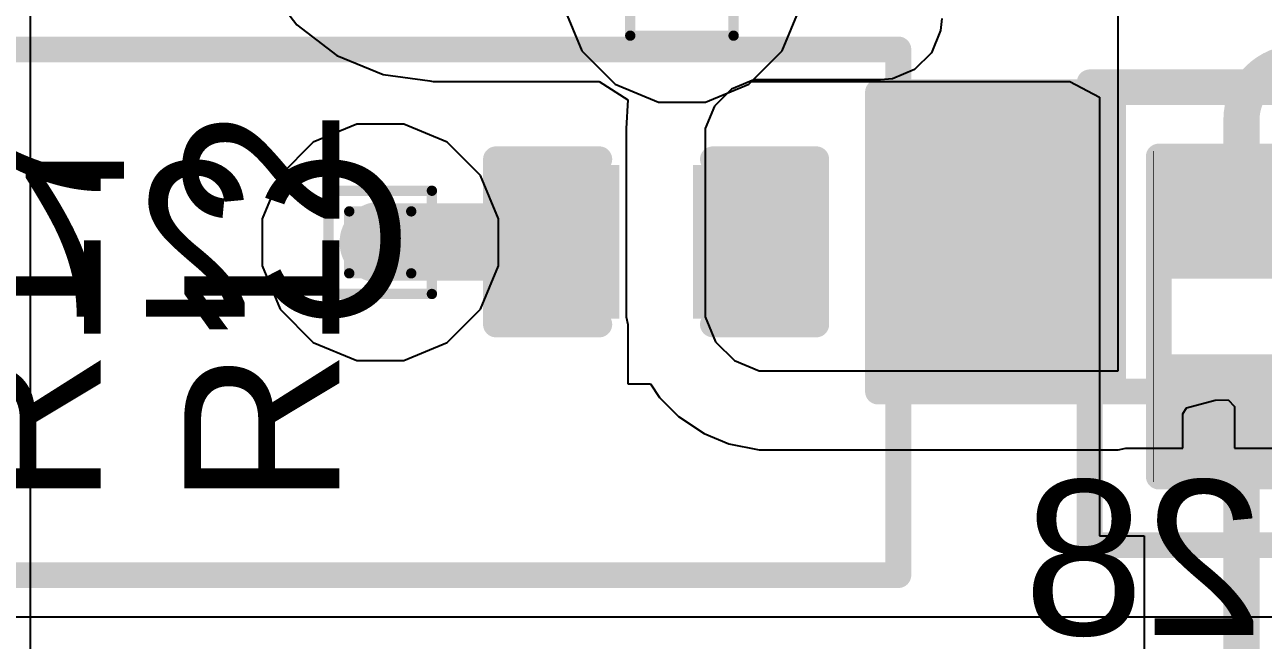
# Model space of a CAD drawing. Header units: inches. Extents: x -12 to 5357, y -8 to 5291.
# Drawn here: x 20.32 to 26.41, y 23.52 to 26.55 of the extents above; entities that cross this region are included whole.
import ezdxf

# ---------------------------------------------------------------- set-up
doc = ezdxf.new("R2010")
doc.units = ezdxf.units.IN
for name, color, linetype in [('Bottom Layer', 5, 'Continuous'), ('Bottom Overlay', 54, 'Continuous'), ('Bottom Paste', 16, 'Continuous'), ('Bottom Solder', 6, 'Continuous'), ('Drill Drawing', 1, 'Continuous'), ('Ground', 16, 'Continuous'), ('Power', 76, 'Continuous'), ('Top Layer', 1, 'Continuous'), ('Top Overlay', 2, 'Continuous'), ('Top Paste', 8, 'Continuous'), ('Top Solder', 216, 'Continuous'), ('Via Holes', 16, 'Continuous')]:
    doc.layers.add(name, color=color, linetype=linetype)
doc.styles.add('Arial', font='', dxfattribs={"height": 0.2})
doc.styles.get('Arial').set_extended_font_data('Arial')

# ---------------------------------------------------------------- blocks, each defined once
blk = doc.blocks.new('R___0805_B_41')
at = {"layer": 'Bottom Layer'}
for points in [[(-1.524, 0.635), (-0.508, 0.635), (-0.508, -0.635), (-1.524, -0.635)], [(0.508, 0.635), (1.524, 0.635), (1.524, -0.635), (0.508, -0.635)]]:
    blk.add_hatch(color=5, dxfattribs=at).paths.add_polyline_path(points)
at = {"layer": 'Bottom Paste'}
for points in [[(-1.524, 0.635), (-0.508, 0.635), (-0.508, -0.635), (-1.524, -0.635)], [(0.508, 0.635), (1.524, 0.635), (1.524, -0.635), (0.508, -0.635)]]:
    blk.add_hatch(color=16, dxfattribs=at).paths.add_polyline_path(points)
at = {"layer": 'Bottom Solder'}
for points in [[(-1.6256, 0.7366), (-0.4064, 0.7366), (-0.4064, -0.7366), (-1.6256, -0.7366)], [(0.4064, 0.7366), (1.6256, 0.7366), (1.6256, -0.7366), (0.4064, -0.7366)]]:
    blk.add_hatch(color=6, dxfattribs=at).paths.add_polyline_path(points)
at = {"layer": 'Bottom Overlay'}
for points in [[(-1.6256, 0.7366, 0.127, 0.127, 0), (-1.6256, -0.7366, 0.127, 0.127, 0)], [(1.6256, 0.7366, 0.127, 0.127, 0), (-1.6256, 0.7366, 0.127, 0.127, 0)], [(1.6256, 0.7366, 0.127, 0.127, 0), (1.6256, -0.7366, 0.127, 0.127, 0)], [(1.6256, -0.7366, 0.127, 0.127, 0), (-1.6256, -0.7366, 0.127, 0.127, 0)]]:
    blk.add_lwpolyline(points, format="xyseb", dxfattribs=at)
for points in [[(-1.65735, 0.7366, 0.0635, 0.0635, 1), (-1.59385, 0.7366, 0.0635, 0.0635, 1)], [(-1.65735, 0.7366, 0.0635, 0.0635, 1), (-1.59385, 0.7366, 0.0635, 0.0635, 1)], [(1.59385, 0.7366, 0.0635, 0.0635, 1), (1.65735, 0.7366, 0.0635, 0.0635, 1)], [(1.59385, 0.7366, 0.0635, 0.0635, 1), (1.65735, 0.7366, 0.0635, 0.0635, 1)], [(-1.65735, -0.7366, 0.0635, 0.0635, 1), (-1.59385, -0.7366, 0.0635, 0.0635, 1)], [(-1.65735, -0.7366, 0.0635, 0.0635, 1), (-1.59385, -0.7366, 0.0635, 0.0635, 1)], [(1.59385, -0.7366, 0.0635, 0.0635, 1), (1.65735, -0.7366, 0.0635, 0.0635, 1)], [(1.59385, -0.7366, 0.0635, 0.0635, 1), (1.65735, -0.7366, 0.0635, 0.0635, 1)]]:
    blk.add_lwpolyline(points, format="xyseb", close=True, dxfattribs=at)
blk = doc.blocks.new('R___0402_48')
at = {"layer": 'Top Layer'}
for points in [[(-0.6985, -0.3175), (-0.6985, 0.3174999999999999), (-0.2413000000000001, 0.3175), (-0.2412999999999999, -0.3174999999999999)], [(0.2413000000000001, -0.3175), (0.2412999999999999, 0.3174999999999999), (0.6985, 0.3175), (0.6985, -0.3174999999999999)]]:
    blk.add_hatch(color=1, dxfattribs=at).paths.add_polyline_path(points)
at = {"layer": 'Top Paste'}
for points in [[(-0.6985, -0.3175), (-0.6985, 0.3174999999999999), (-0.2413000000000001, 0.3175), (-0.2412999999999999, -0.3174999999999999)], [(0.2413000000000001, -0.3175), (0.2412999999999999, 0.3174999999999999), (0.6985, 0.3175), (0.6985, -0.3174999999999999)]]:
    blk.add_hatch(color=8, dxfattribs=at).paths.add_polyline_path(points)
at = {"layer": 'Top Solder'}
for points in [[(-0.75350116, -0.3725011600000001), (-0.75350116, 0.3725011599999999), (-0.18629884, 0.3725011600000001), (-0.1862988399999999, -0.3725011599999999)], [(0.18629884, -0.3725011600000001), (0.1862988399999999, 0.3725011599999999), (0.75350116, 0.3725011600000001), (0.75350116, -0.3725011599999999)]]:
    blk.add_hatch(color=216, dxfattribs=at).paths.add_polyline_path(points)
at = {"layer": 'Top Overlay'}
for points in [[(0.7874, 0.4064, 0.127, 0.127, 0), (-0.7874, 0.4064, 0.127, 0.127, 0)], [(-0.7874, -0.4064, 0.127, 0.127, 0), (-0.7874, 0.4064, 0.127, 0.127, 0)], [(0.7874, -0.4064, 0.127, 0.127, 0), (0.7874, 0.4064, 0.127, 0.127, 0)], [(0.7874, -0.4064, 0.127, 0.127, 0), (-0.7874, -0.4064, 0.127, 0.127, 0)], [(0.8128, -0.4318, 0.0032258, 0.0032258, 0), (-0.8128, -0.4318, 0.0032258, 0.0032258, 0)]]:
    blk.add_lwpolyline(points, format="xyseb", dxfattribs=at)
for points in [[(-0.8191499999999999, 0.4064, 0.0635, 0.0635, 1), (-0.7556499999999999, 0.4064, 0.0635, 0.0635, 1)], [(-0.8191499999999999, 0.4064, 0.0635, 0.0635, 1), (-0.7556499999999999, 0.4064, 0.0635, 0.0635, 1)], [(0.7556499999999999, 0.4064, 0.0635, 0.0635, 1), (0.8191499999999999, 0.4064, 0.0635, 0.0635, 1)], [(0.7556499999999999, 0.4064, 0.0635, 0.0635, 1), (0.8191499999999999, 0.4064, 0.0635, 0.0635, 1)], [(-0.8191499999999999, -0.4064, 0.0635, 0.0635, 1), (-0.7556499999999999, -0.4064, 0.0635, 0.0635, 1)], [(-0.8191499999999999, -0.4064, 0.0635, 0.0635, 1), (-0.7556499999999999, -0.4064, 0.0635, 0.0635, 1)], [(0.7556499999999999, -0.4064, 0.0635, 0.0635, 1), (0.8191499999999999, -0.4064, 0.0635, 0.0635, 1)], [(0.7556499999999999, -0.4064, 0.0635, 0.0635, 1), (0.8191499999999999, -0.4064, 0.0635, 0.0635, 1)], [(-0.81360518, -0.4318, 0.0016129, 0.0016129, 1), (-0.8119948199999999, -0.4318, 0.0016129, 0.0016129, 1)], [(0.8119948199999999, -0.4318, 0.0016129, 0.0016129, 1), (0.81360518, -0.4318, 0.0016129, 0.0016129, 1)]]:
    blk.add_lwpolyline(points, format="xyseb", close=True, dxfattribs=at)
blk = doc.blocks.new('C___0402_B_102')
at = {"layer": 'Bottom Layer'}
for points in [[(-0.2413025399999999, 0.3174999999999999), (-0.2413025400000001, -0.3175), (-0.6985025399999999, -0.3174999999999999), (-0.6985025399999999, 0.3175)], [(0.6985, 0.3174999999999999), (0.6985, -0.3175), (0.2412999999999999, -0.3174999999999999), (0.2413000000000001, 0.3175)]]:
    blk.add_hatch(color=5, dxfattribs=at).paths.add_polyline_path(points)
at = {"layer": 'Bottom Paste'}
for points in [[(-0.2413025399999999, 0.3174999999999999), (-0.2413025400000001, -0.3175), (-0.6985025399999999, -0.3174999999999999), (-0.6985025399999999, 0.3175)], [(0.6985, 0.3174999999999999), (0.6985, -0.3175), (0.2412999999999999, -0.3174999999999999), (0.2413000000000001, 0.3175)]]:
    blk.add_hatch(color=16, dxfattribs=at).paths.add_polyline_path(points)
at = {"layer": 'Bottom Solder'}
for points in [[(-0.1813026599999999, 0.3774998799999999), (-0.1813026600000001, -0.3774998800000001), (-0.75850242, -0.3774998799999999), (-0.75850242, 0.3774998800000001)], [(0.7584998799999999, 0.3774998799999999), (0.7584998799999999, -0.3774998800000001), (0.1813001199999999, -0.3774998799999999), (0.1813001200000001, 0.3774998800000001)]]:
    blk.add_hatch(color=6, dxfattribs=at).paths.add_polyline_path(points)
at = {"layer": 'Bottom Overlay'}
for points in [[(-0.7874, 0.4064, 0.127, 0.127, 0), (-0.27940254, 0.40640254, 0.127, 0.127, 0)], [(-0.7874, -0.4064, 0.127, 0.127, 0), (-0.7874, 0.4064, 0.127, 0.127, 0)], [(0.2794, 0.4064, 0.127, 0.127, 0), (0.7874, 0.4064, 0.127, 0.127, 0)], [(0.7874, -0.4064, 0.127, 0.127, 0), (0.7874, 0.4064, 0.127, 0.127, 0)], [(-0.7874, -0.4064, 0.127, 0.127, 0), (-0.27940254, -0.40640254, 0.127, 0.127, 0)], [(0.2794, -0.4064, 0.127, 0.127, 0), (0.7874, -0.4064, 0.127, 0.127, 0)]]:
    blk.add_lwpolyline(points, format="xyseb", dxfattribs=at)
for points in [[(-0.8191499999999999, 0.4064, 0.0635, 0.0635, 1), (-0.7556499999999999, 0.4064, 0.0635, 0.0635, 1)], [(-0.8191499999999999, 0.4064, 0.0635, 0.0635, 1), (-0.7556499999999999, 0.4064, 0.0635, 0.0635, 1)], [(-0.31115254, 0.40640254, 0.0635, 0.0635, 1), (-0.24765254, 0.40640254, 0.0635, 0.0635, 1)], [(0.24765, 0.4064, 0.0635, 0.0635, 1), (0.31115, 0.4064, 0.0635, 0.0635, 1)], [(0.7556499999999999, 0.4064, 0.0635, 0.0635, 1), (0.8191499999999999, 0.4064, 0.0635, 0.0635, 1)], [(0.7556499999999999, 0.4064, 0.0635, 0.0635, 1), (0.8191499999999999, 0.4064, 0.0635, 0.0635, 1)], [(-0.8191499999999999, -0.4064, 0.0635, 0.0635, 1), (-0.7556499999999999, -0.4064, 0.0635, 0.0635, 1)], [(-0.8191499999999999, -0.4064, 0.0635, 0.0635, 1), (-0.7556499999999999, -0.4064, 0.0635, 0.0635, 1)], [(-0.31115254, -0.40640254, 0.0635, 0.0635, 1), (-0.24765254, -0.40640254, 0.0635, 0.0635, 1)], [(0.24765, -0.4064, 0.0635, 0.0635, 1), (0.31115, -0.4064, 0.0635, 0.0635, 1)], [(0.7556499999999999, -0.4064, 0.0635, 0.0635, 1), (0.8191499999999999, -0.4064, 0.0635, 0.0635, 1)], [(0.7556499999999999, -0.4064, 0.0635, 0.0635, 1), (0.8191499999999999, -0.4064, 0.0635, 0.0635, 1)]]:
    blk.add_lwpolyline(points, format="xyseb", close=True, dxfattribs=at)

msp = doc.modelspace()

# ---------------------------------------------------------------- hatches: boundary and pattern name
at = {"layer": 'Bottom Layer'}
h = msp.add_hatch(color=5, dxfattribs=at)
edge = h.paths.add_edge_path()
edge.add_arc((22.0726, 25.4762), 0.1999996, 0, 360)
at = {"layer": 'Ground'}
h = msp.add_hatch(color=16, dxfattribs=at)
edge = h.paths.add_edge_path()
edge.add_arc((22.0726, 25.4762), 0.1999996, 0, 360)
at = {"layer": 'Power'}
h = msp.add_hatch(color=76, dxfattribs=at)
edge = h.paths.add_edge_path()
edge.add_arc((22.0726, 25.4762), 0.1999996, 0, 360)
at = {"layer": 'Top Layer'}
h = msp.add_hatch(color=1, dxfattribs=at)
edge = h.paths.add_edge_path()
edge.add_arc((22.0726, 25.4762), 0.1999996, 0, 360)
at = {"layer": 'Via Holes'}
h = msp.add_hatch(color=7, dxfattribs=at)
edge = h.paths.add_edge_path()
edge.add_arc((22.0726, 25.4762), 0.0999998, 0, 360)

# ---------------------------------------------------------------- linework, layer by layer
at = {"layer": 'Bottom Layer'}
for p, q in [((25.70160722, 24.84363078), (25.70160722, 29.53033718)), ((21.51163592, 26.74308088), (21.66221474, 26.54684556)), ((24.8340499, 26.57704108), (24.82827394, 26.51825024)), ((21.66221474, 26.54684556), (21.85845006, 26.39626674)), ((24.82827394, 26.51825024), (24.78329054, 26.40961444)), ((21.85845006, 26.39626674), (22.08697132, 26.3016111)), ((24.78329054, 26.40961444), (24.70014872, 26.32647262)), ((24.70014872, 26.32647262), (24.59151292, 26.28149429999999)), ((22.08697132, 26.3016111), (22.31585326, 26.27147908)), ((22.31585326, 26.27147908), (22.33220578, 26.26822534)), ((22.33220578, 26.26822534), (23.14948888, 26.26822534)), ((23.14948888, 26.26822534), (23.28955464, 26.17712824)), ((23.90996234, 26.27572342), (23.80010988, 26.23022948)), ((23.96941104, 26.27571326), (23.90996234, 26.27572342)), ((24.53272462, 26.27571834), (23.96941104, 26.27571326)), ((24.59151292, 26.28149429999999), (24.53272208, 26.27571834)), ((24.53272208, 26.27571834), (24.53272462, 26.27571834)), ((23.80010988, 26.23022948), (23.71603588, 26.14615548)), ((23.28955464, 26.17712824), (23.28207942, 26.03626238)), ((23.71603588, 26.14615548), (23.67054702, 26.03630302)), ((23.28207942, 26.03626238), (23.28209212, 25.97678828)), ((23.67054702, 26.03630302), (23.67055718, 25.97685432)), ((23.28209212, 25.97678828), (23.28209212, 25.10918778)), ((23.67055718, 25.97685432), (23.67055718, 25.97685686)), ((23.67055718, 25.97685686), (23.67055718, 25.17512872)), ((23.67055718, 25.17512872), (23.67055718, 25.10918778)), ((23.28209212, 25.10918778), (23.28955718, 25.07165928)), ((23.67055718, 25.10918778), (23.72102444, 24.98734906)), ((23.28955718, 25.07165928), (23.28955718, 24.78013078)), ((23.72102444, 24.98734906), (23.81427546, 24.89409804)), ((23.81427546, 24.89409804), (23.93611418, 24.84363078)), ((23.93611418, 24.84363078), (24.00205512, 24.84363078)), ((24.00205512, 24.84363078), (25.70160722, 24.84363078)), ((24.00205512, 24.84363078), (24.00205512, 24.84363078)), ((23.28955718, 24.78013078), (23.40125876, 24.78013078)), ((23.40125876, 24.78013078), (23.44633868, 24.7126633)), ((23.44633868, 24.7126633), (23.5395897, 24.61941228)), ((26.03780416, 24.66100478), (26.17822298, 24.69904636)), ((26.17822298, 24.69904636), (26.24304378, 24.70129172)), ((26.24304378, 24.70129172), (26.27310722, 24.66891942)), ((26.27310722, 24.66891942), (26.27310722, 24.46263078)), ((23.5395897, 24.61941228), (23.66561688, 24.53520366)), ((26.01910722, 24.6330216), (26.03780416, 24.66100478)), ((26.01910722, 24.46263078), (26.01910722, 24.6330216)), ((23.66561688, 24.53520366), (23.7874556, 24.4847364)), ((23.7874556, 24.4847364), (23.93611418, 24.45516572)), ((23.93611418, 24.45516572), (25.70160722, 24.45516572)), ((25.70160722, 24.45516572), (25.73913572, 24.46263078)), ((25.73913572, 24.46263078), (26.01910722, 24.46263078)), ((26.27310722, 24.46263078), (26.61657872, 24.46263078)), ((28.43871122, 23.63088746), (19.9608313, 23.63088746))]:
    msp.add_line(p, q, dxfattribs=at)
for points in [[(22.0726, 25.4762, 0.3809999999999999, 0.3809999999999999, 0), (22.07381666, 25.47741666, 0.3809999999999999, 0.3809999999999999, 0)], [(22.07381666, 25.47741666, 0.3809999999999999, 0.3809999999999999, 0), (22.95814052, 25.47741666, 0.3809999999999999, 0.3809999999999999, 0)], [(22.95814052, 25.47741666, 0.3809999999999999, 0.3809999999999999, 0), (22.95935464, 25.47863078, 0.3809999999999999, 0.3809999999999999, 0)]]:
    msp.add_lwpolyline(points, format="xyseb", dxfattribs=at)
for points in [[(21.97735, 25.4762, 0.1905, 0.1905, 1), (22.16785, 25.4762, 0.1905, 0.1905, 1)], [(21.97856666, 25.47741666, 0.1905, 0.1905, 1), (22.16906666, 25.47741666, 0.1905, 0.1905, 1)], [(21.97856666, 25.47741666, 0.1905, 0.1905, 1), (22.16906666, 25.47741666, 0.1905, 0.1905, 1)], [(22.86289052, 25.47741666, 0.1905, 0.1905, 1), (23.05339052, 25.47741666, 0.1905, 0.1905, 1)], [(22.86289052, 25.47741666, 0.1905, 0.1905, 1), (23.05339052, 25.47741666, 0.1905, 0.1905, 1)], [(22.86410464, 25.47863078, 0.1905, 0.1905, 1), (23.05460464, 25.47863078, 0.1905, 0.1905, 1)]]:
    msp.add_lwpolyline(points, format="xyseb", close=True, dxfattribs=at)
at = {"layer": 'Drill Drawing'}
for points in [[(23.30225718, 26.4933303, 0.0508, 0.0508, 0), (23.30225718, 27.0013303, 0.0508, 0.0508, 0)], [(23.81025718, 26.4933303, 0.0508, 0.0508, 0), (23.81025718, 27.0013303, 0.0508, 0.0508, 0)], [(23.30225718, 26.4933303, 0.0508, 0.0508, 0), (23.81025718, 26.4933303, 0.0508, 0.0508, 0)], [(21.8186, 25.7302, 0.0508, 0.0508, 0), (22.3266, 25.7302, 0.0508, 0.0508, 0)], [(21.8186, 25.2222, 0.0508, 0.0508, 0), (21.8186, 25.7302, 0.0508, 0.0508, 0)], [(22.3266, 25.2222, 0.0508, 0.0508, 0), (22.3266, 25.7302, 0.0508, 0.0508, 0)], [(21.9202, 25.6286, 0.0508, 0.0508, 0), (22.225, 25.6286, 0.0508, 0.0508, 0)], [(21.9202, 25.3238, 0.0508, 0.0508, 0), (21.9202, 25.6286, 0.0508, 0.0508, 0)], [(22.225, 25.3238, 0.0508, 0.0508, 0), (22.225, 25.6286, 0.0508, 0.0508, 0)], [(21.9202, 25.3238, 0.0508, 0.0508, 0), (22.225, 25.3238, 0.0508, 0.0508, 0)], [(21.8186, 25.2222, 0.0508, 0.0508, 0), (22.3266, 25.2222, 0.0508, 0.0508, 0)]]:
    msp.add_lwpolyline(points, format="xyseb", dxfattribs=at)
for points in [[(23.28955718, 26.4933303, 0.0254, 0.0254, 1), (23.31495718, 26.4933303, 0.0254, 0.0254, 1)], [(23.28955718, 26.4933303, 0.0254, 0.0254, 1), (23.31495718, 26.4933303, 0.0254, 0.0254, 1)], [(23.79755718, 26.4933303, 0.0254, 0.0254, 1), (23.82295718, 26.4933303, 0.0254, 0.0254, 1)], [(23.79755718, 26.4933303, 0.0254, 0.0254, 1), (23.82295718, 26.4933303, 0.0254, 0.0254, 1)], [(21.8059, 25.7302, 0.0254, 0.0254, 1), (21.8313, 25.7302, 0.0254, 0.0254, 1)], [(21.8059, 25.7302, 0.0254, 0.0254, 1), (21.8313, 25.7302, 0.0254, 0.0254, 1)], [(22.3139, 25.7302, 0.0254, 0.0254, 1), (22.3393, 25.7302, 0.0254, 0.0254, 1)], [(22.3139, 25.7302, 0.0254, 0.0254, 1), (22.3393, 25.7302, 0.0254, 0.0254, 1)], [(21.9075, 25.6286, 0.0254, 0.0254, 1), (21.9329, 25.6286, 0.0254, 0.0254, 1)], [(21.9075, 25.6286, 0.0254, 0.0254, 1), (21.9329, 25.6286, 0.0254, 0.0254, 1)], [(22.2123, 25.6286, 0.0254, 0.0254, 1), (22.2377, 25.6286, 0.0254, 0.0254, 1)], [(22.2123, 25.6286, 0.0254, 0.0254, 1), (22.2377, 25.6286, 0.0254, 0.0254, 1)], [(21.9075, 25.3238, 0.0254, 0.0254, 1), (21.9329, 25.3238, 0.0254, 0.0254, 1)], [(21.9075, 25.3238, 0.0254, 0.0254, 1), (21.9329, 25.3238, 0.0254, 0.0254, 1)], [(22.2123, 25.3238, 0.0254, 0.0254, 1), (22.2377, 25.3238, 0.0254, 0.0254, 1)], [(22.2123, 25.3238, 0.0254, 0.0254, 1), (22.2377, 25.3238, 0.0254, 0.0254, 1)], [(21.8059, 25.2222, 0.0254, 0.0254, 1), (21.8313, 25.2222, 0.0254, 0.0254, 1)], [(21.8059, 25.2222, 0.0254, 0.0254, 1), (21.8313, 25.2222, 0.0254, 0.0254, 1)], [(22.3139, 25.2222, 0.0254, 0.0254, 1), (22.3393, 25.2222, 0.0254, 0.0254, 1)], [(22.3139, 25.2222, 0.0254, 0.0254, 1), (22.3393, 25.2222, 0.0254, 0.0254, 1)]]:
    msp.add_lwpolyline(points, format="xyseb", close=True, dxfattribs=at)
at = {"layer": 'Ground'}
for p, q in [((22.97525758, 26.63176284), (23.06371054, 26.41821996)), ((24.04880382, 26.41821996), (24.13725678, 26.63176284)), ((23.06371054, 26.41821996), (23.22714684, 26.25478366)), ((23.88536752, 26.25478366), (24.04880382, 26.41821996)), ((23.22714684, 26.25478366), (23.44068972, 26.1663307)), ((23.67182464, 26.1663307), (23.88536752, 26.25478366)), ((23.44068972, 26.1663307), (23.67182464, 26.1663307))]:
    msp.add_line(p, q, dxfattribs=at)
at = {"layer": 'Power'}
for p, q in [((22.97525758, 26.63176284), (23.06371054, 26.41821996)), ((24.04880382, 26.41821996), (24.13725678, 26.63176284)), ((23.06371054, 26.41821996), (23.22714684, 26.25478366)), ((23.88536752, 26.25478366), (24.04880382, 26.41821996)), ((23.22714684, 26.25478366), (23.44068972, 26.1663307)), ((23.67182464, 26.1663307), (23.88536752, 26.25478366)), ((23.44068972, 26.1663307), (23.67182464, 26.1663307)), ((21.95703254, 26.0571996), (21.74348966, 25.96874664)), ((22.18816746, 26.0571996), (21.95703254, 26.0571996)), ((22.40171034, 25.96874664), (22.18816746, 26.0571996)), ((21.74348966, 25.96874664), (21.58005336, 25.80531034)), ((22.56514664, 25.80531034), (22.40171034, 25.96874664)), ((21.58005336, 25.80531034), (21.4916004, 25.59176746)), ((22.6535996, 25.59176746), (22.56514664, 25.80531034)), ((21.4916004, 25.59176746), (21.4916004, 25.36063254)), ((22.6535996, 25.36063254), (22.6535996, 25.59176746)), ((21.4916004, 25.36063254), (21.58005336, 25.14708966)), ((22.56514664, 25.14708966), (22.6535996, 25.36063254)), ((21.58005336, 25.14708966), (21.74348966, 24.98365336)), ((22.40171034, 24.98365336), (22.56514664, 25.14708966)), ((21.74348966, 24.98365336), (21.95703254, 24.8952004)), ((22.18816746, 24.8952004), (22.40171034, 24.98365336)), ((21.95703254, 24.8952004), (22.18816746, 24.8952004))]:
    msp.add_line(p, q, dxfattribs=at)
at = {"layer": 'Top Layer'}
for p, q in [((20.35286506, 10.44052522), (20.35285236, 27.07250618)), ((22.97525758, 26.63176284), (23.06371054, 26.41821996)), ((23.06371054, 26.41821996), (23.22714684, 26.25478366)), ((23.22714684, 26.25478366), (23.44068972, 26.1663307)), ((23.67182464, 26.1663307), (23.88536752, 26.25478366)), ((23.88536752, 26.25478366), (23.8988092, 26.26822534)), ((23.8988092, 26.26822534), (25.46371082, 26.26822534)), ((25.46371082, 26.26822534), (25.60931378, 26.1904861)), ((25.60931378, 26.1904861), (25.60931378, 24.97128864)), ((23.44068972, 26.1663307), (23.67182464, 26.1663307)), ((25.60931378, 24.97128864), (25.60931378, 24.03148864)), ((25.60931378, 24.03148864), (25.82870882, 24.03148864)), ((25.82870882, 24.03148864), (25.82870882, 22.9120827))]:
    msp.add_line(p, q, dxfattribs=at)
for points in [[(26.30781378, 26.07936364, 0.1778, 0.1778, -0.4142135623730951), (26.5889232, 26.36047306, 0.1778, 0.1778, 0)], [(26.30781378, 25.58088864, 0.1778, 0.1778, 0), (26.30781378, 26.07936364, 0.1778, 0.1778, 0)], [(26.30781378, 22.12354732, 0.1778, 0.1778, 0), (26.30781378, 24.64108864, 0.1778, 0.1778, 0)]]:
    msp.add_lwpolyline(points, format="xyseb", dxfattribs=at)
for points in [[(26.26336378, 26.07936364, 0.08889999999999999, 0.08889999999999999, 1), (26.35226378, 26.07936364, 0.08889999999999999, 0.08889999999999999, 1)], [(26.26336378, 26.07936364, 0.08889999999999999, 0.08889999999999999, 1), (26.35226378, 26.07936364, 0.08889999999999999, 0.08889999999999999, 1)], [(26.26336378, 25.58088864, 0.08889999999999999, 0.08889999999999999, 1), (26.35226378, 25.58088864, 0.08889999999999999, 0.08889999999999999, 1)], [(26.26336378, 24.64108864, 0.08889999999999999, 0.08889999999999999, 1), (26.35226378, 24.64108864, 0.08889999999999999, 0.08889999999999999, 1)]]:
    msp.add_lwpolyline(points, format="xyseb", close=True, dxfattribs=at)
at = {"layer": 'Top Overlay'}
for points in [[(18.28079656, 26.42546912, 0.127, 0.127, 0), (24.62058068, 26.42546912, 0.127, 0.127, 0)], [(24.62058068, 23.83865946, 0.127, 0.127, 0), (24.62058068, 26.42546912, 0.127, 0.127, 0)], [(25.5615694, 26.2636, 0.127, 0.127, 0), (31.87830048, 26.2636, 0.127, 0.127, 0)], [(25.5615694, 23.9856137, 0.127, 0.127, 0), (25.5615694, 26.2636, 0.127, 0.127, 0)], [(24.63410364, 25.12460812, 0.127, 0.127, 0), (25.5615694, 25.12460812, 0.127, 0.127, 0)], [(25.5615694, 23.9856137, 0.127, 0.127, 0), (31.87830048, 23.9856137, 0.127, 0.127, 0)], [(18.28079656, 23.83865946, 0.127, 0.127, 0), (24.62058068, 23.83865946, 0.127, 0.127, 0)]]:
    msp.add_lwpolyline(points, format="xyseb", dxfattribs=at)
for points in [[(24.58883068, 26.42546912, 0.0635, 0.0635, 1), (24.65233068, 26.42546912, 0.0635, 0.0635, 1)], [(24.58883068, 26.42546912, 0.0635, 0.0635, 1), (24.65233068, 26.42546912, 0.0635, 0.0635, 1)], [(25.5298194, 26.2636, 0.0635, 0.0635, 1), (25.5933194, 26.2636, 0.0635, 0.0635, 1)], [(25.5298194, 26.2636, 0.0635, 0.0635, 1), (25.5933194, 26.2636, 0.0635, 0.0635, 1)], [(24.60235364, 25.12460812, 0.0635, 0.0635, 1), (24.66585364, 25.12460812, 0.0635, 0.0635, 1)], [(25.5298194, 25.12460812, 0.0635, 0.0635, 1), (25.5933194, 25.12460812, 0.0635, 0.0635, 1)], [(25.5298194, 23.9856137, 0.0635, 0.0635, 1), (25.5933194, 23.9856137, 0.0635, 0.0635, 1)], [(25.5298194, 23.9856137, 0.0635, 0.0635, 1), (25.5933194, 23.9856137, 0.0635, 0.0635, 1)], [(24.58883068, 23.83865946, 0.0635, 0.0635, 1), (24.65233068, 23.83865946, 0.0635, 0.0635, 1)], [(24.58883068, 23.83865946, 0.0635, 0.0635, 1), (24.65233068, 23.83865946, 0.0635, 0.0635, 1)]]:
    msp.add_lwpolyline(points, format="xyseb", close=True, dxfattribs=at)

# ---------------------------------------------------------------- block references
for name, p, rotation in [('R___0805_B_41', (26.14610722, 25.47863078), 180), ('R___0402_48', (26.30781378, 25.11098864), 270)]:
    msp.add_blockref(name, p, dxfattribs=dict(rotation=rotation))
msp.add_blockref('C___0402_B_102', (23.42925718, 25.47863078))

# ---------------------------------------------------------------- texts
at = {"layer": 'Bottom Overlay', "style": 'Arial', "text_generation_flag": 2}
for s, p in [('C27', (22.22798704, 25.11116136)), ('R28', (27.18860704, 23.54396104))]:
    msp.add_text(s, height=0.7619999999999999, dxfattribs=at).set_placement(p)
at = {"layer": 'Top Overlay', "style": 'Arial'}
for s, p in [('R17', (20.69800534, 24.177879)), ('R12', (21.87073858, 24.177879))]:
    msp.add_text(s, height=0.7619999999999999, rotation=90, dxfattribs=at).set_placement(p)

doc.saveas('drawing.dxf')
